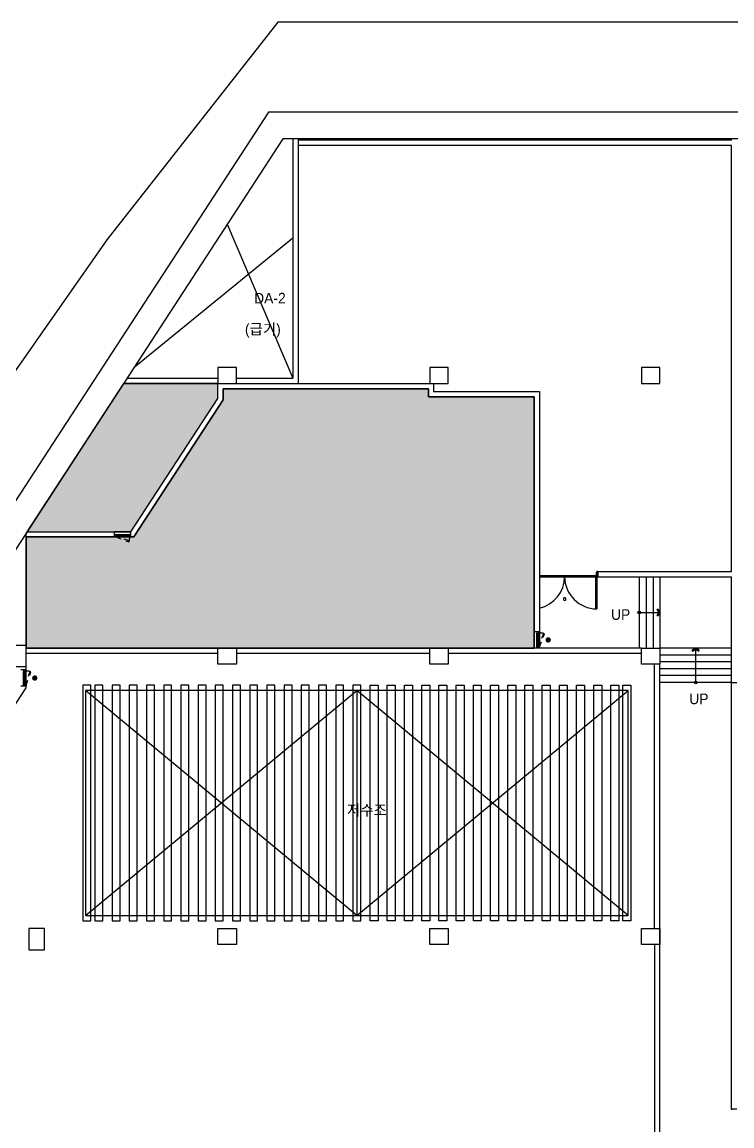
# Model space of a CAD drawing. Header units: millimetres. Extents: x -7718 to 414843, y 91724 to 341395.
# Drawn here: x 107653 to 134473, y 216652 to 258369 of the extents above; entities that cross this region are included whole.
import ezdxf
from ezdxf.enums import TextEntityAlignment as Align

# ---------------------------------------------------------------- set-up
doc = ezdxf.new("R2010")
doc.units = ezdxf.units.MM
doc.header["$LTSCALE"] = 200
doc.header["$MEASUREMENT"] = 0
doc.linetypes.add('HIDDEN', pattern=[2, 1, -1])
for name, color, linetype in [('e-plan', 9, 'CONTINUOUS'), ('FSD', 7, 'CONTINUOUS'), ('sol-252', 252, 'CONTINUOUS'), ('w1', 3, 'CONTINUOUS')]:
    doc.layers.add(name, color=color, linetype=linetype)
doc.styles.add('kiahn', font='HY울릉도L.TTF')

# ---------------------------------------------------------------- blocks, each defined once
blk = doc.blocks.new('fsd-dot')
at = {"layer": 'FSD', "const_width": 100}
blk.add_lwpolyline([(49, 11, -1), (-49, -11, -1)], format="xyb", close=True, dxfattribs=at)

msp = doc.modelspace()

# ---------------------------------------------------------------- hatches: boundary and pattern name
at = {"layer": 'sol-252'}
for points in [[(115253, 244509), (115253, 244089), (111876, 238909), (107803, 238909), (107803, 234709), (127003, 234709), (127003, 244209), (123003, 244209), (123003, 244509)], [(115053, 244148), (115053, 244709), (111479, 244709), (107828, 239109), (111767, 239109)]]:
    msp.add_hatch(color=256, dxfattribs=at).paths.add_polyline_path(points)

# ---------------------------------------------------------------- linework, layer by layer
at = {"layer": 'e-plan'}
for p, q in [((117315, 258369), (110853, 250134)), ((205010, 258363), (117315, 258369)), ((116967, 254959), (96652, 223795)), ((163403, 254959), (116967, 254959)), ((117509, 253959), (97534, 223317)), ((164403, 253959), (117509, 253959)), ((117888, 253959), (117888, 244909)), ((117888, 253759), (117888, 245309)), ((118088, 253959), (118088, 244709)), ((134453, 253909), (118088, 253909)), ((134453, 253709), (118088, 253709)), ((134453, 253909), (134453, 253959)), ((134453, 237609), (134453, 253709)), ((115403, 250728), (117888, 244909)), ((110853, 250134), (105860, 243010)), ((111870, 245309), (117888, 250218)), ((111609, 244909), (115053, 244909)), ((115753, 244909), (117888, 244909)), ((111479, 244709), (107828, 239109)), ((111479, 244709), (115053, 244709)), ((115053, 244709), (111479, 244709)), ((115053, 244148), (115053, 244709)), ((115053, 244148), (115053, 244709)), ((115253, 244709), (118088, 244709)), ((115253, 244089), (115253, 244509)), ((115253, 244509), (123003, 244509)), ((115253, 244509), (115253, 244089)), ((123003, 244509), (115253, 244509)), ((115803, 244709), (123203, 244709)), ((123003, 244509), (123003, 244209)), ((123003, 244209), (123003, 244509)), ((123203, 244709), (123203, 244409)), ((111767, 239109), (115053, 244148)), ((111767, 239109), (115053, 244148)), ((111876, 238909), (115253, 244089)), ((115253, 244089), (111876, 238909)), ((123003, 244209), (127003, 244209)), ((127003, 244209), (123003, 244209)), ((123203, 244409), (127203, 244409)), ((127003, 244209), (127003, 234709)), ((127003, 234709), (127003, 244209)), ((127203, 244409), (127203, 234709)), ((107803, 234809), (107803, 239069)), ((107828, 239109), (111767, 239109)), ((107828, 239109), (111767, 239109)), ((111767, 239109), (111147, 239109)), ((111147, 238909), (111147, 239109)), ((111767, 238909), (111767, 239109)), ((107803, 238909), (111876, 238909)), ((111876, 238909), (107803, 238909)), ((107803, 238909), (107803, 234709)), ((111157, 238909), (111157, 239009)), ((111157, 239009), (111192, 239009)), ((111192, 238909), (111157, 238909)), ((111192, 239009), (111207, 239009)), ((111207, 238959), (111192, 238959)), ((111192, 238959), (111192, 238909)), ((111192, 238909), (111722, 238909)), ((111207, 239009), (111707, 239009)), ((111207, 239009), (111207, 238959)), ((111207, 238959), (111707, 238959)), ((111722, 239009), (111707, 239009)), ((111707, 239009), (111707, 238959)), ((111707, 238959), (111722, 238959)), ((111757, 239009), (111722, 239009)), ((111722, 238959), (111722, 238909)), ((111722, 238909), (111757, 238909)), ((111757, 238909), (111757, 239009)), ((127203, 237449), (129368, 237449)), ((127203, 237409), (129368, 237409)), ((129328, 237409), (129368, 237409)), ((129328, 236193), (129328, 237409)), ((129340, 237569), (129340, 237449)), ((129368, 237569), (129340, 237569)), ((129340, 237449), (129368, 237449)), ((129403, 237609), (129368, 237609)), ((129368, 237609), (129368, 237569)), ((129368, 237449), (129368, 237409)), ((129368, 237409), (129403, 237409)), ((129368, 237409), (129368, 236193)), ((129403, 237609), (134453, 237609)), ((129403, 237609), (129403, 237409)), ((129403, 237609), (129403, 237409)), ((129403, 237409), (129403, 237609)), ((129403, 237409), (134453, 237409)), ((130873, 237409), (130973, 237409)), ((130973, 237409), (130973, 234709)), ((131233, 237409), (131233, 234709)), ((131493, 237409), (131493, 234709)), ((131753, 237409), (131753, 234709)), ((131753, 237409), (131753, 234709)), ((134453, 233409), (134453, 237409)), ((129368, 236193), (129328, 236193)), ((131642, 236175), (131675, 236194)), ((131708, 236059), (131642, 236175)), ((131675, 236194), (131753, 236059)), ((130973, 236059), (131753, 236059)), ((131642, 235942), (131708, 236059)), ((131675, 235919), (131642, 235942)), ((131753, 236059), (131675, 235919)), ((127003, 235329), (127003, 234709)), ((127203, 235329), (127003, 235329)), ((127203, 235319), (127103, 235319)), ((127103, 235319), (127103, 235284)), ((127103, 235284), (127103, 235269)), ((127153, 235269), (127153, 235284)), ((127153, 235284), (127203, 235284)), ((127203, 235284), (127203, 235319)), ((127203, 234754), (127203, 235284)), ((127103, 234769), (127103, 235269)), ((127103, 235269), (127153, 235269)), ((127153, 234769), (127153, 235269)), ((127003, 234709), (107803, 234709)), ((107803, 234709), (127003, 234709)), ((115053, 234509), (107803, 234509)), ((123053, 234509), (115753, 234509)), ((131053, 234509), (123753, 234509)), ((127203, 234709), (127003, 234709)), ((127103, 234754), (127103, 234769)), ((127103, 234769), (127153, 234769)), ((127103, 234719), (127103, 234754)), ((127203, 234719), (127103, 234719)), ((127153, 234769), (127153, 234754)), ((127153, 234754), (127203, 234754)), ((127203, 234754), (127203, 234719)), ((131053, 234709), (127203, 234709)), ((134453, 234709), (131753, 234709)), ((134453, 234449), (131753, 234449)), ((133103, 234709), (132963, 234631)), ((132963, 234631), (132986, 234598)), ((132986, 234598), (133103, 234664)), ((133103, 233409), (133103, 234709)), ((133238, 234631), (133103, 234709)), ((133103, 234664), (133219, 234598)), ((133219, 234598), (133238, 234631)), ((131553, 224109), (131553, 234109)), ((134453, 234189), (131753, 234189)), ((131753, 205409), (131753, 234109)), ((107803, 233889), (107603, 233889)), ((107803, 233879), (107703, 233879)), ((107703, 233879), (107703, 233844)), ((107703, 233844), (107703, 233829)), ((107703, 233329), (107703, 233829)), ((107703, 233829), (107753, 233829)), ((107753, 233829), (107753, 233844)), ((107753, 233844), (107803, 233844)), ((107753, 233329), (107753, 233829)), ((107803, 233210), (107803, 234009)), ((107803, 233844), (107803, 233879)), ((107803, 233314), (107803, 233844)), ((134453, 233929), (131753, 233929)), ((134453, 233669), (131753, 233669)), ((100357, 221788), (107803, 233210)), ((107803, 233269), (107603, 233269)), ((107703, 233314), (107703, 233329)), ((107703, 233329), (107753, 233329)), ((107703, 233279), (107703, 233314)), ((107803, 233279), (107703, 233279)), ((107753, 233329), (107753, 233314)), ((107753, 233314), (107803, 233314)), ((107803, 233314), (107803, 233279)), ((110253, 233309), (109953, 233309)), ((109953, 233309), (109953, 224409)), ((110253, 224409), (110253, 233309)), ((110703, 233309), (110403, 233309)), ((110403, 233309), (110403, 224409)), ((110703, 224409), (110703, 233309)), ((111353, 233309), (111053, 233309)), ((111053, 233309), (111053, 224409)), ((111353, 224409), (111353, 233309)), ((112003, 233309), (111703, 233309)), ((111703, 233309), (111703, 224409)), ((112003, 224409), (112003, 233309)), ((112653, 233309), (112353, 233309)), ((112353, 233309), (112353, 224409)), ((112653, 224409), (112653, 233309)), ((113303, 233309), (113003, 233309)), ((113003, 233309), (113003, 224409)), ((113303, 224409), (113303, 233309)), ((113953, 233309), (113653, 233309)), ((113653, 233309), (113653, 224409)), ((113953, 224409), (113953, 233309)), ((114603, 233309), (114303, 233309)), ((114303, 233309), (114303, 224409)), ((114603, 224409), (114603, 233309)), ((115253, 233309), (114953, 233309)), ((114953, 233309), (114953, 224409)), ((115253, 224409), (115253, 233309)), ((115903, 233309), (115603, 233309)), ((115603, 233309), (115603, 224409)), ((115903, 224409), (115903, 233309)), ((116553, 233309), (116253, 233309)), ((116253, 233309), (116253, 224409)), ((116553, 224409), (116553, 233309)), ((117203, 233309), (116903, 233309)), ((116903, 233309), (116903, 224409)), ((117203, 224409), (117203, 233309)), ((117853, 233309), (117553, 233309)), ((117553, 233309), (117553, 224409)), ((117853, 224409), (117853, 233309)), ((118503, 233309), (118203, 233309)), ((118203, 233309), (118203, 224409)), ((118503, 224409), (118503, 233309)), ((119153, 233309), (118853, 233309)), ((118853, 233309), (118853, 224409)), ((119153, 224409), (119153, 233309)), ((119803, 233309), (119503, 233309)), ((119503, 233309), (119503, 224409)), ((119803, 224409), (119803, 233309)), ((120453, 233309), (120153, 233309)), ((120153, 233309), (120153, 224409)), ((120453, 224409), (120453, 233309)), ((120803, 233309), (121103, 233309)), ((120803, 224409), (120803, 233309)), ((121103, 233309), (121103, 224409)), ((121453, 233309), (121753, 233309)), ((121453, 224409), (121453, 233309)), ((121753, 233309), (121753, 224409)), ((122103, 233309), (122403, 233309)), ((122103, 224409), (122103, 233309)), ((122403, 233309), (122403, 224409)), ((122753, 233309), (123053, 233309)), ((122753, 224409), (122753, 233309)), ((123053, 233309), (123053, 224409)), ((123403, 233309), (123703, 233309)), ((123403, 224409), (123403, 233309)), ((123703, 233309), (123703, 224409)), ((124053, 233309), (124353, 233309)), ((124053, 224409), (124053, 233309)), ((124353, 233309), (124353, 224409)), ((124703, 233309), (125003, 233309)), ((124703, 224409), (124703, 233309)), ((125003, 233309), (125003, 224409)), ((125353, 233309), (125653, 233309)), ((125353, 224409), (125353, 233309)), ((125653, 233309), (125653, 224409)), ((126003, 233309), (126303, 233309)), ((126003, 224409), (126003, 233309)), ((126303, 233309), (126303, 224409)), ((126653, 233309), (126953, 233309)), ((126653, 224409), (126653, 233309)), ((126953, 233309), (126953, 224409)), ((127303, 233309), (127603, 233309)), ((127303, 224409), (127303, 233309)), ((127603, 233309), (127603, 224409)), ((127953, 233309), (128253, 233309)), ((127953, 224409), (127953, 233309)), ((128253, 233309), (128253, 224409)), ((128603, 233309), (128903, 233309)), ((128603, 224409), (128603, 233309)), ((128903, 233309), (128903, 224409)), ((129253, 233309), (129553, 233309)), ((129253, 224409), (129253, 233309)), ((129553, 233309), (129553, 224409)), ((129903, 233309), (130203, 233309)), ((129903, 224409), (129903, 233309)), ((130203, 233309), (130203, 224409)), ((130353, 233309), (130653, 233309)), ((130353, 224409), (130353, 233309)), ((130653, 233309), (130653, 224409)), ((134453, 233409), (131753, 233409)), ((134453, 217299), (134453, 233409)), ((134453, 233409), (134653, 233409)), ((120303, 224609), (110053, 233109)), ((110053, 224609), (120303, 233109)), ((130553, 233109), (110053, 233109)), ((110053, 233109), (110053, 224609)), ((120303, 233109), (120303, 224609)), ((130553, 224609), (120303, 233109)), ((120303, 224609), (130553, 233109)), ((130553, 224609), (130553, 233109)), ((110053, 224609), (130553, 224609)), ((109953, 224409), (110253, 224409)), ((110403, 224409), (110703, 224409)), ((111053, 224409), (111353, 224409)), ((111703, 224409), (112003, 224409)), ((112353, 224409), (112653, 224409)), ((113003, 224409), (113303, 224409)), ((113653, 224409), (113953, 224409)), ((114303, 224409), (114603, 224409)), ((114953, 224409), (115253, 224409)), ((115603, 224409), (115903, 224409)), ((116253, 224409), (116553, 224409)), ((116903, 224409), (117203, 224409)), ((117553, 224409), (117853, 224409)), ((118203, 224409), (118503, 224409)), ((118853, 224409), (119153, 224409)), ((119503, 224409), (119803, 224409)), ((120153, 224409), (120453, 224409)), ((121103, 224409), (120803, 224409)), ((121753, 224409), (121453, 224409)), ((122403, 224409), (122103, 224409)), ((123053, 224409), (122753, 224409)), ((123703, 224409), (123403, 224409)), ((124353, 224409), (124053, 224409)), ((125003, 224409), (124703, 224409)), ((125653, 224409), (125353, 224409)), ((126303, 224409), (126003, 224409)), ((126953, 224409), (126653, 224409)), ((127603, 224409), (127303, 224409)), ((128253, 224409), (127953, 224409)), ((128903, 224409), (128603, 224409)), ((129553, 224409), (129253, 224409)), ((130203, 224409), (129903, 224409)), ((130653, 224409), (130353, 224409)), ((131553, 223509), (131553, 213509)), ((134453, 217274), (134453, 217299)), ((134453, 217299), (134653, 217299)), ((134493, 217274), (134453, 217274))]:
    msp.add_line(p, q, dxfattribs=at)
at = {"layer": 'e-plan', "ltscale": 0.5}
for p, q in [((115753, 245309), (115053, 245309)), ((115053, 245309), (115053, 244709)), ((115753, 244709), (115753, 245309)), ((123753, 245309), (123053, 245309)), ((123053, 245309), (123053, 244709)), ((123753, 244709), (123753, 245309)), ((131753, 245309), (131053, 245309)), ((131053, 245309), (131053, 244709)), ((131753, 244709), (131753, 245309)), ((115053, 244709), (115753, 244709)), ((123053, 244709), (123753, 244709)), ((131053, 244709), (131753, 244709)), ((107803, 234809), (107003, 234809)), ((107803, 234009), (107803, 234809)), ((115053, 234709), (115753, 234709)), ((115053, 234109), (115053, 234709)), ((115753, 234709), (115753, 234109)), ((123053, 234709), (123753, 234709)), ((123053, 234109), (123053, 234709)), ((123753, 234709), (123753, 234109)), ((131053, 234709), (131753, 234709)), ((131053, 234109), (131053, 234709)), ((131753, 234709), (131753, 234109)), ((115753, 234109), (115053, 234109)), ((123753, 234109), (123053, 234109)), ((131753, 234109), (131053, 234109)), ((107003, 234009), (107803, 234009)), ((108503, 224109), (107903, 224109)), ((107903, 224109), (107903, 223309)), ((108503, 223309), (108503, 224109)), ((115053, 224109), (115753, 224109)), ((115053, 223509), (115053, 224109)), ((115753, 224109), (115753, 223509)), ((123053, 224109), (123753, 224109)), ((123053, 223509), (123053, 224109)), ((123753, 224109), (123753, 223509)), ((131053, 224109), (131753, 224109)), ((131053, 223509), (131053, 224109)), ((131753, 224109), (131753, 223509)), ((107903, 223309), (108503, 223309)), ((115753, 223509), (115053, 223509)), ((123753, 223509), (123053, 223509)), ((131753, 223509), (131053, 223509))]:
    msp.add_line(p, q, dxfattribs=at)
at = {"layer": 'e-plan', "linetype": 'HIDDEN'}
for p, q in [((111207, 238946), (111192, 238909)), ((111192, 238909), (111689, 238724)), ((111702, 238762), (111207, 238946)), ((111689, 238724), (111702, 238762)), ((127349, 235263), (127165, 234768)), ((127203, 234754), (127387, 235250)), ((127387, 235250), (127349, 235263)), ((127165, 234768), (127203, 234754)), ((107949, 233823), (107765, 233328)), ((107803, 233314), (107987, 233811)), ((107987, 233811), (107949, 233823)), ((107765, 233328), (107803, 233314))]:
    msp.add_line(p, q, dxfattribs=at)
at = {"layer": 'e-plan'}
for centre in [(130973, 236059), (133103, 233409)]:
    msp.add_circle(centre, 50, dxfattribs=at)
at = {"layer": 'e-plan', "linetype": 'HIDDEN'}
for centre, start, end in [((111192, 238909), 339.6124, 0), ((127203, 234754), 69.6124, 90), ((107803, 233314), 69.6124, 90)]:
    msp.add_arc(centre, 530, start, end, dxfattribs=at)
at = {"layer": 'e-plan'}
for centre, radius, start, end in [((126937, 237409), 1215, 282.6094, 0), ((129368, 237409), 1215, 180, 270), ((128153, 236563), 50, 150, 330), ((128153, 236563), 50, 330, 150)]:
    msp.add_arc(centre, radius, start, end, dxfattribs=at)

# ---------------------------------------------------------------- block references
at = {"layer": 'w1', "color": 7, "rotation": 218.0000108657781}
for p in [(127532, 235019), (108132, 233579)]:
    msp.add_blockref('fsd-dot', p, dxfattribs=at)

# ---------------------------------------------------------------- texts
at = {"layer": 'e-plan', "style": 'kiahn'}
for s, p in [('DA-2', (117613, 247735)), ('(급기)', (117426, 246566))]:
    msp.add_text(s, height=400, dxfattribs=at).set_placement(p, align=Align.RIGHT)
for p in [(130269, 235778), (133224, 232591)]:
    msp.add_text('UP', height=400, dxfattribs=at).set_placement(p, align=Align.CENTER)
msp.add_text('저수조', height=400, dxfattribs=at).set_placement((120683, 228588), align=Align.MIDDLE_CENTER)

doc.saveas('drawing.dxf')
